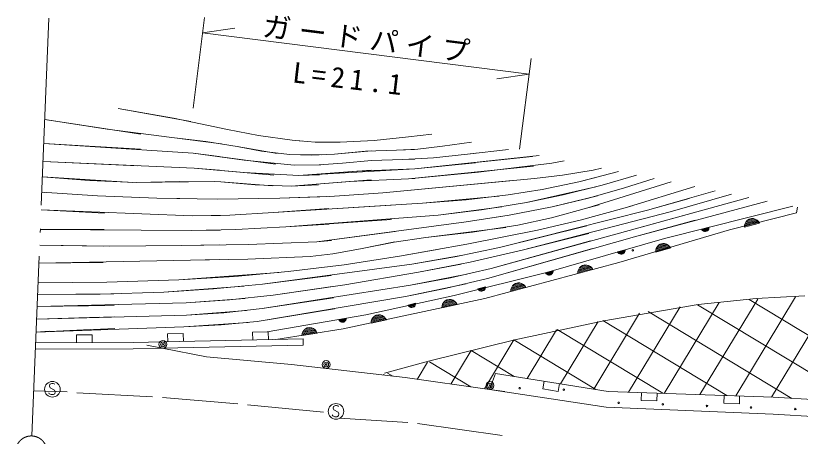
# Model space of a CAD drawing. Units: millimetres, scale not verified. Extents: x 40000 to 680000, y 20000 to 380000.
# Drawn here: x 68512 to 118742, y 305436 to 332367 of the extents above; entities that cross this region are included whole.
import ezdxf

# ---------------------------------------------------------------- set-up
doc = ezdxf.new("R2010")
doc.units = ezdxf.units.MM
doc.header["$LTSCALE"] = 1000
doc.linetypes.add('CHAIN', pattern=[18.5, 12, -1.5, 3.5, -1.5])
doc.linetypes.add('LONG_DASHED_DOTTED', pattern=[15.25, 12, -1.5, 0.25, -1.5])
for name, color, linetype, lineweight in [('M-BGD', 7, 'Continuous', 13), ('M-BMK', 2, 'CHAIN', 13), ('M-BMK-LINE', 2, 'LONG_DASHED_DOTTED', 13), ('M-STR-HTXT', 7, 'Continuous', 13)]:
    doc.layers.add(name, color=color, linetype=linetype, lineweight=lineweight)
doc.styles.add('ＭＳ ゴシック', font='')
doc.styles.get('ＭＳ ゴシック').set_extended_font_data('MS Gothic')

msp = doc.modelspace()

# ---------------------------------------------------------------- linework, layer by layer
at = {"layer": 'M-BGD'}
for p, q in [((75077, 326424), (79723, 325582)), ((75077, 326424), (78622, 325799)), ((70372, 325712), (70610, 325681)), ((70372, 325712), (76516, 324776)), ((70372, 325712), (74364, 325095)), ((78622, 325799), (82081, 325087)), ((74364, 325095), (78505, 324561)), ((82081, 325087), (84049, 324704)), ((82081, 325087), (84049, 324704)), ((78505, 324561), (81698, 324164)), ((78505, 324561), (80691, 324315)), ((78505, 324561), (80691, 324315)), ((84049, 324704), (86220, 324388)), ((84049, 324704), (86220, 324388)), ((91470, 324383), (93667, 324601)), ((93667, 324601), (95149, 324775)), ((70311, 324186), (70332, 324184)), ((70311, 324186), (76492, 323813)), ((70311, 324186), (79884, 323560)), ((80691, 324315), (82682, 323985)), ((80691, 324315), (82682, 323985)), ((82682, 323985), (85244, 323550)), ((82682, 323985), (84256, 323692)), ((86220, 324388), (86900, 324324)), ((86220, 324388), (87692, 324279)), ((87692, 324279), (89280, 324266)), ((89280, 324266), (91470, 324383)), ((94251, 323820), (95839, 324007)), ((95839, 324007), (97696, 324267)), ((79884, 323560), (81548, 323360)), ((79884, 323560), (85145, 322858)), ((79884, 323560), (83131, 323118)), ((79884, 323560), (83131, 323118)), ((84256, 323692), (86040, 323477)), ((87441, 323437), (88913, 323508)), ((87441, 323437), (88913, 323508)), ((87441, 323437), (88913, 323508)), ((88913, 323508), (91297, 323711)), ((88913, 323508), (90905, 323685)), ((88913, 323508), (90905, 323685)), ((90905, 323685), (92897, 323760)), ((90905, 323685), (92897, 323760)), ((92897, 323760), (94251, 323820)), ((92897, 323760), (94052, 323804)), ((95254, 323271), (97442, 323507)), ((95254, 323271), (97442, 323507)), ((97442, 323507), (100064, 323795)), ((97442, 323507), (97977, 323568)), ((70264, 323026), (76335, 322758)), ((70264, 323026), (79932, 322608)), ((83131, 323118), (86344, 322790)), ((83131, 323118), (86344, 322790)), ((86040, 323477), (88115, 323455)), ((86040, 323477), (87441, 323437)), ((86040, 323477), (87441, 323437)), ((86040, 323477), (87441, 323437)), ((89437, 322932), (91288, 323093)), ((89437, 322932), (91288, 323093)), ((89437, 322932), (91288, 323093)), ((91288, 323093), (93287, 323157)), ((91288, 323093), (93287, 323157)), ((93287, 323157), (95254, 323271)), ((93287, 323157), (95254, 323271)), ((93287, 323157), (94057, 323183)), ((94063, 322562), (102020, 323405)), ((94063, 322562), (101606, 323353)), ((102836, 322927), (103633, 323084)), ((79932, 322608), (81550, 322486)), ((79932, 322608), (85047, 322165)), ((79932, 322608), (83142, 322325)), ((79932, 322608), (83142, 322325)), ((86344, 322790), (88042, 322819)), ((86344, 322790), (87945, 322813)), ((86344, 322790), (87945, 322813)), ((86344, 322790), (87945, 322813)), ((86647, 322131), (94063, 322562)), ((86647, 322131), (91279, 322474)), ((87945, 322813), (89437, 322932)), ((87945, 322813), (89437, 322932)), ((87945, 322813), (89437, 322932)), ((90359, 322403), (94063, 322562)), ((93669, 321924), (101655, 322724)), ((94063, 322562), (97956, 322952)), ((98134, 322357), (102836, 322927)), ((103510, 322148), (105476, 322484)), ((103510, 322148), (105476, 322484)), ((105476, 322484), (106022, 322608)), ((105476, 322484), (105570, 322504)), ((70225, 322059), (76021, 321693)), ((70225, 322059), (73217, 321822)), ((83142, 322325), (86647, 322131)), ((83142, 322325), (86647, 322131)), ((86647, 322131), (90359, 322403)), ((86647, 322131), (87969, 322182)), ((93669, 321924), (98134, 322357)), ((93669, 321924), (97935, 322337)), ((101719, 321941), (103510, 322148)), ((101719, 321941), (103510, 322148)), ((104569, 321733), (107106, 322392)), ((104569, 321733), (105564, 321976)), ((106047, 321511), (108262, 322161)), ((73217, 321822), (76221, 321693)), ((76221, 321693), (79022, 321761)), ((76221, 321693), (79022, 321761)), ((76221, 321693), (81249, 321751)), ((79022, 321761), (81648, 321729)), ((79022, 321761), (81648, 321729)), ((81648, 321729), (84948, 321473)), ((81648, 321729), (83841, 321542)), ((81648, 321729), (83841, 321542)), ((83841, 321542), (86148, 321460)), ((83841, 321542), (86148, 321460)), ((86148, 321460), (91270, 321856)), ((86148, 321460), (89887, 321741)), ((86148, 321460), (89887, 321741)), ((86148, 321460), (87896, 321545)), ((89887, 321741), (93669, 321924)), ((89887, 321741), (93669, 321924)), ((92005, 321024), (101719, 321941)), ((92005, 321024), (100320, 321805)), ((93669, 321924), (94069, 321941)), ((102217, 321246), (104569, 321733)), ((102217, 321246), (104569, 321733)), ((103561, 320887), (106047, 321511)), ((105138, 320056), (110480, 321719)), ((107486, 321339), (109380, 321939)), ((70184, 321066), (70358, 321052)), ((70184, 321066), (73751, 320830)), ((70184, 321066), (73751, 320830)), ((88616, 320794), (92005, 321024)), ((100043, 320896), (102217, 321246)), ((100043, 320896), (102217, 321246)), ((101209, 320405), (105661, 321406)), ((105186, 320682), (107486, 321339)), ((107534, 320063), (111982, 321420)), ((108952, 319908), (113297, 321158)), ((73751, 320830), (77549, 320686)), ((73751, 320830), (77549, 320686)), ((77549, 320686), (79015, 320655)), ((77549, 320686), (81416, 320629)), ((81416, 320629), (85416, 320676)), ((85416, 320676), (88616, 320794)), ((85416, 320676), (88416, 320783)), ((94555, 320359), (99448, 320817)), ((94555, 320359), (97346, 320582)), ((97346, 320582), (100043, 320896)), ((101209, 320405), (103561, 320887)), ((102851, 320126), (105759, 320837)), ((102851, 320126), (105186, 320682)), ((108130, 318204), (116622, 320495)), ((108402, 318778), (115439, 320731)), ((108952, 319908), (111635, 320664)), ((110415, 319812), (114340, 320950)), ((85022, 319772), (94555, 320359)), ((85022, 319772), (92558, 320239)), ((85022, 319772), (88553, 320023)), ((95557, 319590), (99631, 320132)), ((98336, 319936), (101209, 320405)), ((100099, 319597), (102851, 320126)), ((100099, 319597), (102851, 320126)), ((102817, 319433), (105138, 320056)), ((102817, 319433), (105138, 320056)), ((104640, 319277), (107534, 320063)), ((104640, 319277), (107534, 320063)), ((105138, 320056), (105856, 320267)), ((107534, 320063), (107984, 320197)), ((118267, 320167), (110053, 318108)), ((110415, 319812), (111758, 320200)), ((118490, 319754), (118571, 320107)), ((70139, 319935), (74204, 319733)), ((70139, 319935), (79803, 319559)), ((79803, 319559), (82228, 319605)), ((79803, 319559), (82228, 319605)), ((79803, 319559), (81629, 319584)), ((82228, 319605), (85022, 319772)), ((82228, 319605), (85022, 319772)), ((85802, 318841), (95557, 319590)), ((95557, 319590), (98336, 319936)), ((97359, 319177), (100099, 319597)), ((97359, 319177), (100099, 319597)), ((97359, 319177), (99705, 319530)), ((99481, 317535), (108952, 319908)), ((100930, 317352), (110415, 319812)), ((108402, 318778), (111880, 319736)), ((114219, 318651), (118490, 319754)), ((85802, 318841), (92570, 319307)), ((85802, 318841), (88584, 319026)), ((87787, 317888), (97359, 319177)), ((97749, 318516), (100668, 318959)), ((100668, 318959), (102817, 319433)), ((100668, 318959), (102817, 319433)), ((101913, 318638), (104640, 319277)), ((101913, 318638), (104640, 319277)), ((108130, 318204), (112003, 319271)), ((116130, 319091), (115167, 318820)), ((115173, 318946), (115204, 319059)), ((116075, 319138), (115190, 318888)), ((115193, 318952), (116040, 319190)), ((116004, 319242), (115196, 319015)), ((115204, 319059), (115273, 319182)), ((115237, 319089), (115930, 319284)), ((115273, 319182), (115353, 319267)), ((115856, 319325), (115279, 319163)), ((115353, 319267), (115458, 319338)), ((115359, 319248), (115744, 319356)), ((115458, 319338), (115612, 319381)), ((115612, 319381), (115738, 319375)), ((115738, 319375), (115851, 319345)), ((115851, 319345), (115974, 319275)), ((115974, 319275), (116059, 319195)), ((116059, 319195), (116130, 319091)), ((70087, 318667), (74171, 318675)), ((70087, 318667), (79772, 318619)), ((79772, 318619), (82607, 318671)), ((79772, 318619), (82607, 318671)), ((79772, 318619), (81608, 318639)), ((82607, 318671), (85802, 318841)), ((82607, 318671), (85802, 318841)), ((87787, 317888), (92802, 318552)), ((94768, 318169), (99882, 318816)), ((94768, 318169), (97749, 318516)), ((97398, 317734), (101913, 318638)), ((98957, 316181), (108402, 318778)), ((99481, 317535), (105077, 318917)), ((107126, 316558), (114219, 318651)), ((112414, 318700), (112899, 318822)), ((112448, 318647), (112414, 318700)), ((112889, 318778), (112443, 318666)), ((112489, 318606), (112448, 318647)), ((112472, 318632), (112879, 318734)), ((112550, 318569), (112489, 318606)), ((112860, 318688), (112511, 318601)), ((112605, 318552), (112550, 318569)), ((112559, 318572), (112831, 318640)), ((112668, 318547), (112605, 318552)), ((112780, 318596), (112625, 318557)), ((112746, 318567), (112668, 318547)), ((112799, 318601), (112746, 318567)), ((112841, 318642), (112799, 318601)), ((112877, 318703), (112841, 318642)), ((112894, 318759), (112877, 318703)), ((112899, 318822), (112894, 318759)), ((115167, 318820), (115173, 318946)), ((87787, 317888), (88731, 317975)), ((92746, 317872), (94768, 318169)), ((98709, 315536), (108130, 318204)), ((100930, 317352), (105195, 318430)), ((110053, 318108), (102483, 315914)), ((70047, 317671), (74139, 317616)), ((70047, 317671), (74539, 317615)), ((74539, 317615), (79138, 317659)), ((79138, 317659), (83390, 317714)), ((79138, 317659), (81587, 317694)), ((83390, 317714), (87787, 317888)), ((90585, 317449), (92789, 317880)), ((90585, 317449), (92746, 317872)), ((93091, 316972), (97398, 317734)), ((96623, 316936), (99481, 317535)), ((98709, 315536), (105433, 317457)), ((98957, 316181), (105314, 317943)), ((110448, 317493), (109486, 317222)), ((109492, 317348), (109522, 317461)), ((110393, 317540), (109508, 317291)), ((109511, 317354), (110358, 317592)), ((110322, 317644), (109514, 317417)), ((109522, 317461), (109591, 317584)), ((109555, 317491), (110248, 317686)), ((109591, 317584), (109671, 317669)), ((110174, 317727), (109597, 317565)), ((109671, 317669), (109776, 317740)), ((109677, 317650), (110062, 317758)), ((109776, 317740), (109930, 317783)), ((109930, 317783), (110057, 317777)), ((110057, 317777), (110169, 317747)), ((110169, 317747), (110292, 317677)), ((110292, 317677), (110377, 317597)), ((110377, 317597), (110448, 317493)), ((83372, 316776), (87370, 316956)), ((83372, 316776), (87370, 316956)), ((87370, 316956), (88815, 317127)), ((87370, 316956), (88815, 317127)), ((87370, 316956), (88815, 317127)), ((88815, 317127), (90585, 317449)), ((88815, 317127), (90585, 317449)), ((89532, 316424), (93091, 316972)), ((93091, 316972), (95624, 317413)), ((93865, 316463), (97135, 317034)), ((97616, 316590), (100930, 317352)), ((107049, 317238), (107530, 317377)), ((107085, 317186), (107049, 317238)), ((107522, 317333), (107080, 317205)), ((107128, 317146), (107085, 317186)), ((107110, 317172), (107514, 317289)), ((107190, 317112), (107128, 317146)), ((107496, 317242), (107150, 317142)), ((107246, 317097), (107190, 317112)), ((107200, 317115), (107469, 317193)), ((107310, 317095), (107246, 317097)), ((107419, 317147), (107266, 317103)), ((107386, 317117), (107310, 317095)), ((107438, 317153), (107386, 317117)), ((107478, 317195), (107438, 317153)), ((107512, 317257), (107478, 317195)), ((107527, 317314), (107512, 317257)), ((107530, 317377), (107527, 317314)), ((109486, 317222), (109492, 317348)), ((70000, 316517), (79703, 316707)), ((70000, 316517), (74107, 316557)), ((79703, 316707), (83372, 316776)), ((79703, 316707), (83372, 316776)), ((79703, 316707), (81567, 316750)), ((84313, 315168), (93865, 316463)), ((93865, 316463), (96623, 316936)), ((94309, 315937), (97616, 316590)), ((94309, 315937), (97029, 316465)), ((98547, 314260), (107126, 316558)), ((82546, 315674), (85960, 315979)), ((85960, 315979), (89532, 316424)), ((96348, 315581), (98957, 316181)), ((102434, 315900), (102914, 316039)), ((102906, 315995), (102464, 315867)), ((102495, 315834), (102898, 315951)), ((102912, 315976), (102897, 315920)), ((102914, 316039), (102912, 315976)), ((105464, 316113), (104498, 315854)), ((104498, 315854), (104506, 315980)), ((104506, 315980), (104538, 316093)), ((105410, 316161), (104521, 315923)), ((104525, 315986), (105375, 316213)), ((105340, 316266), (104529, 316049)), ((104538, 316093), (104609, 316215)), ((104571, 316122), (105267, 316309)), ((104609, 316215), (104690, 316299)), ((105193, 316351), (104614, 316196)), ((104690, 316299), (104795, 316369)), ((104695, 316280), (105081, 316383)), ((104795, 316369), (104950, 316410)), ((104950, 316410), (105076, 316402)), ((105076, 316402), (105188, 316370)), ((105188, 316370), (105311, 316300)), ((105311, 316300), (105395, 316219)), ((105395, 316219), (105464, 316113)), ((74354, 315311), (78953, 315459)), ((78953, 315459), (85364, 315916)), ((78953, 315459), (82546, 315674)), ((84313, 315168), (88714, 315727)), ((89575, 315141), (94309, 315937)), ((93794, 315103), (97402, 315807)), ((93794, 315103), (96348, 315581)), ((96007, 314896), (98709, 315536)), ((102483, 315914), (96582, 314445)), ((102470, 315848), (102434, 315900)), ((102513, 315808), (102470, 315848)), ((102575, 315774), (102513, 315808)), ((102880, 315905), (102535, 315804)), ((102631, 315759), (102575, 315774)), ((102584, 315777), (102853, 315855)), ((102694, 315757), (102631, 315759)), ((102804, 315810), (102650, 315765)), ((102771, 315779), (102694, 315757)), ((102823, 315815), (102771, 315779)), ((102863, 315858), (102823, 315815)), ((102897, 315920), (102863, 315858)), ((69950, 315267), (74354, 315311)), ((77990, 314671), (83120, 315040)), ((81185, 314871), (84313, 315168)), ((84289, 313609), (93794, 315103)), ((84996, 314472), (89575, 315141)), ((84996, 314472), (88784, 315017)), ((93458, 314394), (97351, 315197)), ((98093, 314887), (98580, 315001)), ((98570, 314957), (98122, 314852)), ((98580, 315001), (98574, 314938)), ((101175, 314964), (100209, 314705)), ((100217, 314831), (100249, 314943)), ((101121, 315011), (100232, 314773)), ((100236, 314836), (101086, 315064)), ((101051, 315117), (100240, 314899)), ((100249, 314943), (100319, 315066)), ((100282, 314973), (100978, 315159)), ((100319, 315066), (100400, 315150)), ((100904, 315202), (100325, 315046)), ((100400, 315150), (100506, 315219)), ((100406, 315130), (100792, 315234)), ((100506, 315219), (100661, 315261)), ((100661, 315261), (100787, 315253)), ((100787, 315253), (100899, 315221)), ((100899, 315221), (101021, 315150)), ((101021, 315150), (101105, 315069)), ((101105, 315069), (101175, 314964)), ((69919, 314517), (74791, 314558)), ((69919, 314517), (73919, 314541)), ((73919, 314541), (77990, 314671)), ((77990, 314671), (81185, 314871)), ((82209, 314170), (84996, 314472)), ((96582, 314445), (90932, 313210)), ((93458, 314394), (96007, 314896)), ((98127, 314833), (98093, 314887)), ((98167, 314791), (98127, 314833)), ((98151, 314818), (98560, 314914)), ((98227, 314754), (98167, 314791)), ((98539, 314868), (98189, 314786)), ((98283, 314736), (98227, 314754)), ((98237, 314756), (98510, 314820)), ((98346, 314730), (98283, 314736)), ((98458, 314777), (98302, 314740)), ((98424, 314748), (98346, 314730)), ((98478, 314782), (98424, 314748)), ((98519, 314822), (98478, 314782)), ((98557, 314882), (98519, 314822)), ((98574, 314938), (98557, 314882)), ((100209, 314705), (100217, 314831)), ((69888, 313755), (79416, 313975)), ((79416, 313975), (83208, 314264)), ((79416, 313975), (82209, 314170)), ((83980, 312784), (93458, 314394)), ((84289, 313609), (88853, 314307)), ((89485, 312307), (98547, 314260)), ((93629, 313842), (94116, 313956)), ((94116, 313956), (94110, 313893)), ((95826, 313796), (96687, 313982)), ((96654, 314036), (95833, 313859)), ((95844, 313902), (95921, 314021)), ((95879, 313930), (96583, 314082)), ((95921, 314021), (96006, 314101)), ((96512, 314128), (95925, 314002)), ((96006, 314101), (96115, 314165)), ((96010, 314081), (96401, 314166)), ((96115, 314165), (96272, 314199)), ((96272, 314199), (96397, 314185)), ((96397, 314185), (96508, 314148)), ((96508, 314148), (96626, 314071)), ((96626, 314071), (96706, 313986)), ((96706, 313986), (96771, 313877)), ((110029, 308185), (113543, 313999)), ((112195, 313878), (115913, 314255)), ((112316, 308103), (116017, 314227)), ((114604, 308021), (118435, 314360)), ((126777, 307355), (115459, 314196)), ((115913, 314255), (119027, 314424)), ((116891, 307939), (120707, 314253)), ((69888, 313755), (74816, 313818)), ((69888, 313755), (72971, 313791)), ((79443, 313199), (83296, 313489)), ((81839, 313351), (84289, 313609)), ((83980, 312784), (88923, 313598)), ((93662, 313788), (93629, 313842)), ((94105, 313912), (93657, 313807)), ((93703, 313746), (93662, 313788)), ((93686, 313773), (94095, 313869)), ((93763, 313709), (93703, 313746)), ((94075, 313823), (93724, 313741)), ((93818, 313691), (93763, 313709)), ((93772, 313711), (94045, 313775)), ((93881, 313685), (93818, 313691)), ((93993, 313732), (93838, 313695)), ((93959, 313703), (93881, 313685)), ((94013, 313736), (93959, 313703)), ((94055, 313777), (94013, 313736)), ((94092, 313837), (94055, 313777)), ((94110, 313893), (94092, 313837)), ((96771, 313877), (95793, 313666)), ((95793, 313666), (95807, 313792)), ((95807, 313792), (95844, 313902)), ((96719, 313927), (95819, 313733)), ((106174, 312840), (112195, 313878)), ((107741, 308267), (111044, 313731)), ((122489, 307610), (112164, 313851)), ((69855, 312931), (79443, 313199)), ((69855, 312931), (74841, 313078)), ((69855, 312931), (73907, 313066)), ((79443, 313199), (81839, 313351)), ((90932, 313210), (84614, 312125)), ((89192, 312911), (89684, 312996)), ((89671, 312953), (89218, 312875)), ((89675, 312933), (89654, 312879)), ((89684, 312996), (89675, 312933)), ((92188, 312951), (91288, 312757)), ((91295, 312820), (92156, 313005)), ((92123, 313060), (91302, 312883)), ((91313, 312926), (91390, 313045)), ((91348, 312954), (92052, 313106)), ((91390, 313045), (91475, 313125)), ((91981, 313152), (91394, 313026)), ((91475, 313125), (91584, 313189)), ((91479, 313105), (91870, 313189)), ((91584, 313189), (91741, 313223)), ((91741, 313223), (91866, 313209)), ((91866, 313209), (91977, 313171)), ((91977, 313171), (92095, 313095)), ((92095, 313095), (92175, 313010)), ((92175, 313010), (92240, 312901)), ((105520, 308459), (108453, 313311)), ((118202, 307864), (109009, 313421)), ((69822, 312114), (79270, 312452)), ((79270, 312452), (83385, 312714)), ((79270, 312452), (81667, 312566)), ((81667, 312566), (83980, 312784)), ((89221, 312856), (89192, 312911)), ((89259, 312811), (89221, 312856)), ((89245, 312839), (89658, 312910)), ((89317, 312771), (89259, 312811)), ((89636, 312866), (89281, 312805)), ((89372, 312749), (89317, 312771)), ((89327, 312772), (89603, 312820)), ((89434, 312740), (89372, 312749)), ((89549, 312780), (89391, 312753)), ((89513, 312753), (89434, 312740)), ((89569, 312783), (89513, 312753)), ((89613, 312821), (89569, 312783)), ((89654, 312879), (89613, 312821)), ((92240, 312901), (91262, 312690)), ((91262, 312690), (91276, 312816)), ((91276, 312816), (91313, 312926)), ((100456, 311619), (106174, 312840)), ((103388, 308797), (105799, 312786)), ((114042, 308041), (106096, 312844)), ((69822, 312114), (74866, 312338)), ((69822, 312114), (73277, 312276)), ((69822, 312114), (70653, 312159)), ((73408, 311931), (72408, 311927)), ((72408, 311927), (72410, 311427)), ((73410, 311431), (73408, 311931)), ((79237, 312008), (78238, 311987)), ((78238, 311987), (78248, 311487)), ((79248, 311508), (79237, 312008)), ((84680, 312123), (83681, 312102)), ((83681, 312102), (83691, 311602)), ((84691, 311623), (84680, 312123)), ((85157, 311633), (89485, 312307)), ((87815, 312047), (86827, 311893)), ((86827, 311893), (86848, 312018)), ((86848, 312018), (86892, 312126)), ((87767, 312100), (86858, 311958)), ((86868, 312021), (87738, 312156)), ((87709, 312213), (86879, 312083)), ((86892, 312126), (86976, 312240)), ((86929, 312152), (87640, 312263)), ((86976, 312240), (87065, 312315)), ((87571, 312313), (86979, 312220)), ((87065, 312315), (87178, 312373)), ((87068, 312295), (87463, 312356)), ((87178, 312373), (87336, 312397)), ((87336, 312397), (87460, 312376)), ((87460, 312376), (87568, 312332)), ((87568, 312332), (87683, 312249)), ((87683, 312249), (87757, 312159)), ((87757, 312159), (87815, 312047)), ((101255, 309135), (103144, 312260)), ((109932, 308189), (103183, 312268)), ((76027, 311440), (69794, 311418)), ((86913, 311670), (76027, 311440)), ((86921, 311270), (86913, 311670)), ((94947, 310240), (100456, 311619)), ((98525, 308484), (100412, 311606)), ((105655, 308437), (100412, 311606)), ((76032, 311040), (69778, 311017)), ((76032, 311040), (77885, 311079)), ((76903, 311270), (77885, 311079)), ((86921, 311270), (77885, 311079)), ((77885, 311079), (80728, 310527)), ((96366, 308779), (97666, 310929)), ((100414, 309268), (97666, 310929)), ((80728, 310527), (86173, 310028)), ((86173, 310028), (93438, 309211)), ((92128, 309475), (94947, 310240)), ((94207, 309074), (94872, 310173)), ((97646, 308604), (94995, 310206)), ((92048, 309368), (92077, 309416)), ((92650, 309287), (92325, 309483)), ((99230, 309456), (98839, 308441)), ((99230, 309456), (106431, 308314)), ((93438, 309211), (98839, 308441)), ((102337, 308963), (102259, 308470)), ((70703, 308765), (70683, 308645)), ((70683, 308645), (70723, 308545)), ((70823, 308825), (70703, 308765)), ((70723, 308545), (71003, 308385)), ((70903, 308825), (70823, 308825)), ((70983, 308805), (70903, 308825)), ((71023, 308765), (70983, 308805)), ((98839, 308441), (99829, 308300)), ((98839, 308441), (106313, 307305)), ((102259, 308470), (103246, 308313)), ((103246, 308313), (103324, 308807)), ((69670, 308355), (71816, 308281)), ((70663, 308165), (70623, 308225)), ((70783, 308105), (70663, 308165)), ((70923, 308105), (70783, 308105)), ((71023, 308165), (70923, 308105)), ((71003, 308385), (71043, 308285)), ((71043, 308285), (71023, 308165)), ((72435, 308226), (77276, 307961)), ((77905, 307915), (82741, 307515)), ((106431, 308314), (117000, 307936)), ((108573, 308237), (108556, 307738)), ((109555, 307702), (109573, 308202)), ((113858, 308048), (113840, 307549)), ((114839, 307513), (114857, 308012)), ((127073, 307338), (117000, 307936)), ((83359, 307447), (88212, 306977)), ((88977, 307413), (88857, 307353)), ((89057, 307413), (88977, 307413)), ((89137, 307393), (89057, 307413)), ((108556, 307738), (109555, 307702)), ((113840, 307549), (114839, 307513)), ((88857, 307353), (88837, 307233)), ((88837, 307233), (88877, 307133)), ((88877, 307133), (89157, 306973)), ((89177, 307353), (89137, 307393)), ((89157, 306973), (89197, 306873)), ((106313, 307305), (116998, 306850)), ((88817, 306753), (88777, 306813)), ((88937, 306693), (88817, 306753)), ((89077, 306693), (88937, 306693)), ((89177, 306753), (89077, 306693)), ((89197, 306873), (89177, 306753)), ((93626, 306325), (89249, 306587)), ((127044, 306255), (116998, 306850)), ((94232, 306264), (99656, 305492))]:
    msp.add_line(p, q, dxfattribs=at)
for centre, radius in [((108022, 317345), 50), ((77933, 311325), 250), ((77933, 311325), 150), ((77933, 311325), 50), ((88389, 310031), 250), ((88389, 310031), 150), ((88389, 310031), 50), ((70863, 308445), 500), ((98874, 308688), 250), ((98874, 308688), 150), ((98874, 308688), 50), ((100778, 308517), 50), ((103605, 308415), 50), ((89017, 307033), 500), ((107112, 307582), 50), ((109939, 307481), 50), ((112766, 307380), 50), ((115592, 307278), 50), ((118419, 307177), 50)]:
    msp.add_circle(centre, radius, dxfattribs=at)
at = {"layer": 'M-BMK'}
msp.add_circle((69512, 304458), 1000, dxfattribs=at)
at = {"layer": 'M-BMK-LINE'}
msp.add_line((70636, 332215), (69552, 305457), dxfattribs=at)
at = {"layer": 'M-STR-HTXT'}
for p, q in [((80606, 332252), (79876, 326446)), ((80481, 331260), (82535, 331566)), ((101378, 328633), (80481, 331260)), ((100773, 323819), (101503, 329625)), ((101378, 328633), (99324, 328327))]:
    msp.add_line(p, q, dxfattribs=at)

# ---------------------------------------------------------------- texts
at = {"layer": 'M-STR-HTXT', "char_height": 1320, "attachment_point": 7, "style": 'ＭＳ ゴシック'}
for s, insert, rotation in [('\\T1.28;ガードパイプ', (84254, 330995), 352.8), ('\\T1.37;L=21.1', (86177, 328081), 353.3)]:
    msp.add_mtext(s, dxfattribs=dict(at, insert=insert, rotation=rotation))

doc.saveas('drawing.dxf')
